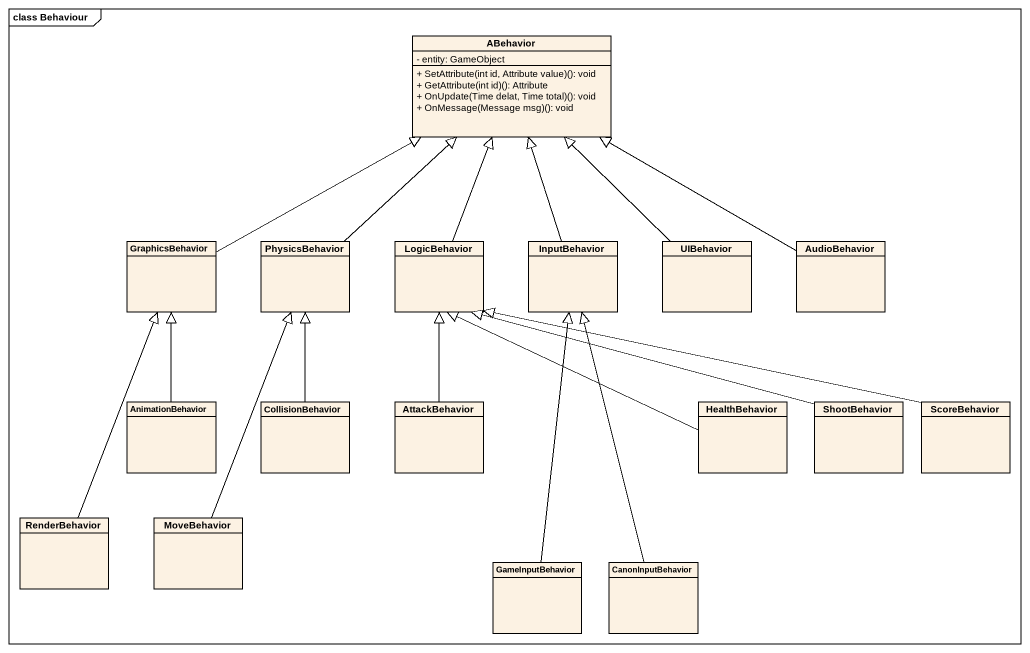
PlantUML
@startuml
mainframe class Behaviour
hide circle
hide empty members
skinparam classAttributeIconSize 0
class ABehavior {
  - entity: GameObject
  + SetAttribute(int id, Attribute value)(): void
  + GetAttribute(int id)(): Attribute
  + OnUpdate(Time delat, Time total)(): void
  + OnMessage(Message msg)(): void
}
class GraphicsBehavior
class PhysicsBehavior
class LogicBehavior
class InputBehavior
class UIBehavior
class AudioBehavior
class AnimationBehavior
class CollisionBehavior
class AttackBehavior
class HealthBehavior
class ShootBehavior
class ScoreBehavior
class RenderBehavior
class MoveBehavior
class GameInputBehavior
class CanonInputBehavior
GraphicsBehavior -right-|> ABehavior
PhysicsBehavior -up-|> ABehavior
LogicBehavior -up-|> ABehavior
InputBehavior -up-|> ABehavior
UIBehavior -up-|> ABehavior
AudioBehavior -left-|> ABehavior
AnimationBehavior -up-|> GraphicsBehavior
CollisionBehavior -up-|> PhysicsBehavior
AttackBehavior -up-|> LogicBehavior
HealthBehavior -left-|> LogicBehavior
ShootBehavior -left-|> LogicBehavior
ScoreBehavior -left-|> LogicBehavior
RenderBehavior -up-|> GraphicsBehavior
MoveBehavior -up-|> PhysicsBehavior
GameInputBehavior -up-|> InputBehavior
CanonInputBehavior -up-|> InputBehavior
@enduml
